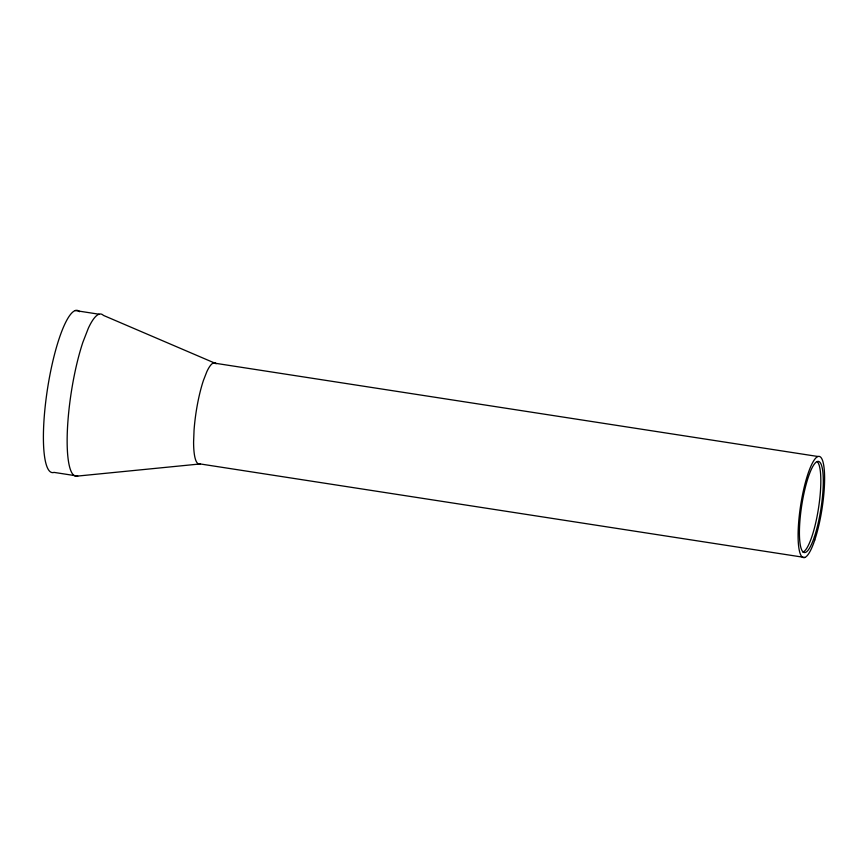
<?xml version="1.0" encoding="UTF-8"?>
<svg xmlns="http://www.w3.org/2000/svg" width="868" height="868" viewBox="0 0 868 868"><rect width="100%" height="100%" fill="white"/><g stroke="black" fill="none" stroke-linecap="round" stroke-linejoin="round"><path stroke-width="1.3" d="M79.661 311.71A82.08 17.349 -81.2 0 0 47.794 386.987A82.08 17.349 -81.2 0 0 54.022 472.387L77.762 476.055L200.226 463.946L804.723 557.462M75.266 310.538L99.006 314.216M213.474 362.987L817.971 456.503M200.226 463.946A51.201 10.817 -81.2 0 1 193.597 442.018L194.052 430.224A51.201 10.817 -81.2 0 1 203.416 380.477L206.844 371.667A51.201 10.817 -81.2 0 1 216.219 363.714L103.4 315.388A82.08 17.349 -81.2 0 0 88.384 328.126L82.883 342.252A82.08 17.349 -81.2 0 0 67.324 431.765A82.08 17.349 -81.2 0 0 77.762 476.055M817.33 461.765A46.134 9.754 -81.2 0 1 818.361 509.115A46.134 9.754 -81.2 0 1 802.922 552.091M814.781 539.972A51.201 10.817 -81.2 0 0 820.716 457.23A51.201 10.817 -81.2 0 0 798.549 523.74A51.201 10.817 -81.2 0 0 814.781 539.972M814.444 536.706A46.134 9.754 -81.2 0 0 819.793 462.145A46.134 9.754 -81.2 0 0 799.819 522.08A46.134 9.754 -81.2 0 0 814.444 536.706"/></g></svg>
